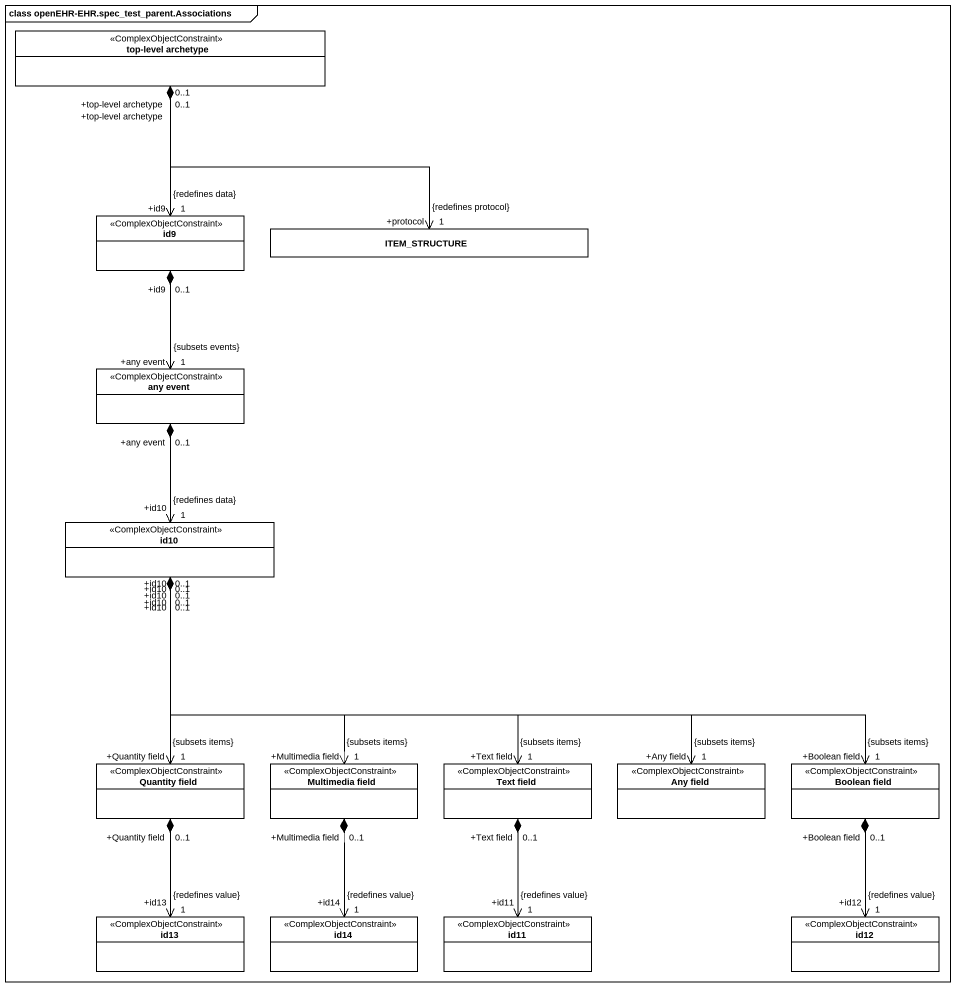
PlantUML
@startuml
mainframe class openEHR-EHR.spec_test_parent.Associations
hide circle
hide empty members
class "top-level archetype" as top_level_archetype <<ComplexObjectConstraint>>
class id9 <<ComplexObjectConstraint>>
class ITEM_STRUCTURE
class "any event" as any_event <<ComplexObjectConstraint>>
class id10 <<ComplexObjectConstraint>>
class "Quantity field" as Quantity_field <<ComplexObjectConstraint>>
class "Multimedia field" as Multimedia_field <<ComplexObjectConstraint>>
class "Text field" as Text_field <<ComplexObjectConstraint>>
class "Any field" as Any_field <<ComplexObjectConstraint>>
class "Boolean field" as Boolean_field <<ComplexObjectConstraint>>
class id13 <<ComplexObjectConstraint>>
class id14 <<ComplexObjectConstraint>>
class id11 <<ComplexObjectConstraint>>
class id12 <<ComplexObjectConstraint>>
top_level_archetype "+top-level archetype\n0..1" *--> "+id9\n1\n{redefines data}" id9
top_level_archetype "+top-level archetype\n0..1" *--> "+protocol\n1\n{redefines protocol}" ITEM_STRUCTURE
id9 "+id9\n0..1" *--> "+any event\n1\n{subsets events}" any_event
any_event "+any event\n0..1" *--> "+id10\n1\n{redefines data}" id10
id10 "+id10\n0..1" *--> "+Quantity field\n1\n{subsets items}" Quantity_field
id10 "+id10\n0..1" *--> "+Multimedia field\n1\n{subsets items}" Multimedia_field
id10 "+id10\n0..1" *--> "+Text field\n1\n{subsets items}" Text_field
id10 "+id10\n0..1" *-right-> "+Any field\n1\n{subsets items}" Any_field
id10 "+id10\n0..1" *-right-> "+Boolean field\n1\n{subsets items}" Boolean_field
Quantity_field "+Quantity field\n0..1" *--> "+id13\n1\n{redefines value}" id13
Multimedia_field "+Multimedia field\n0..1" *--> "+id14\n1\n{redefines value}" id14
Text_field "+Text field\n0..1" *--> "+id11\n1\n{redefines value}" id11
Boolean_field "+Boolean field\n0..1" *--> "+id12\n1\n{redefines value}" id12
@enduml
